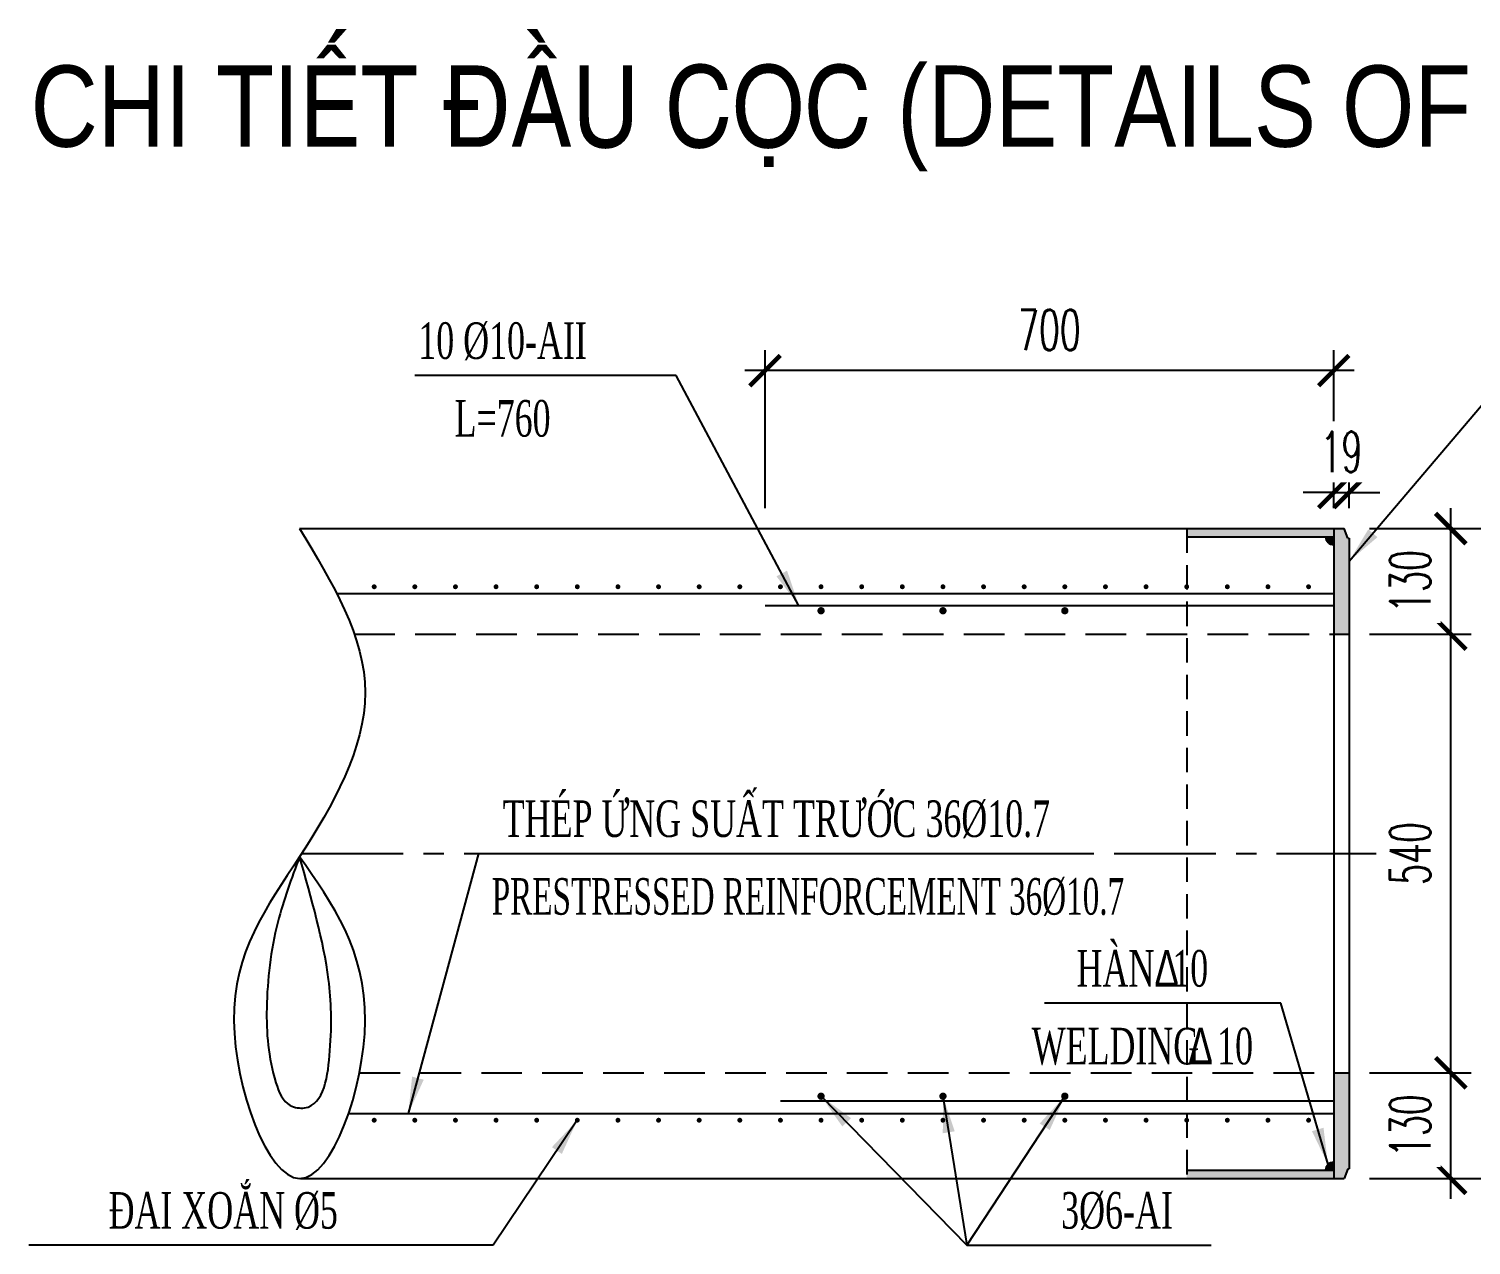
# Model space of a CAD drawing. Extents: x -687 to 808890, y -259 to 107959.
# Drawn here: x 768259 to 770034, y 73767 to 75264 of the extents above; entities that cross this region are included whole.
import ezdxf
from ezdxf.enums import TextEntityAlignment as Align

# ---------------------------------------------------------------- set-up
doc = ezdxf.new("R2010")
doc.units = 0
doc.header["$MEASUREMENT"] = 0
doc.header["$PDMODE"] = 3
doc.linetypes.add('CENTER', pattern=[2, 1.25, -0.25, 0.25, -0.25])
doc.linetypes.add('HIDDEN', pattern=[0.375, 0.25, -0.125])
doc.layers.get('0').update_dxf_attribs({"color": 3, "linetype": 'CONTINUOUS'})
doc.layers.get('DEFPOINTS').update_dxf_attribs({"linetype": 'CONTINUOUS'})
for name, color, linetype in [('Han', 7, 'CONTINUOUS'), ('Hatch', 5, 'CONTINUOUS'), ('Kich thuoc', 4, 'CONTINUOUS'), ('Net vang', 2, 'CONTINUOUS'), ('Text', 3, 'CONTINUOUS'), ('Thep chu', 1, 'CONTINUOUS'), ('Thep dai', 6, 'CONTINUOUS'), ('Tim', 8, 'CENTER')]:
    doc.layers.add(name, color=color, linetype=linetype)
doc.styles.add('Kichthuoc', font='romans.shx', dxfattribs={"width": 0.6})
doc.styles.get("Standard").update_dxf_attribs({"font": 'vntimeh.shx', "width": 0.65})
doc.styles.add('SYMBOL', font='greeks.shx', dxfattribs={"width": 0.8})
doc.styles.add('Ten', font='Vharialn.ttf')
doc.dimstyles.new('Dim 250', dxfattribs={"dimscale": 250, "dimtxt": 0.2, "dimasz": 0.15, "dimexe": 0.1, "dimexo": 0.1, "dimgap": 0.1, "dimtad": 1, "dimdec": 0, "dimlfac": -1, "dimzin": 0, "dimdsep": 46, "dimtxsty": 'Kichthuoc', "dimblk": 'ARCHTICK', "dimcen": 0.1, "dimdle": 0.1, "dimclrd": 4, "dimclre": 4, "dimclrt": 3, "dimadec": 0, "dimazin": 0, "dimtfac": 1, "dimtdec": 0, "dimtix": 1, "dimtmove": 2, "dimatfit": 3, "dimfxl": 1, "dimtfill": 1, "dimtolj": 1, "dimtzin": 0, "dimarcsym": 0})
doc.dimstyles.new('Le 250', dxfattribs={"dimscale": 250, "dimtxt": 0.22, "dimasz": 0.18, "dimexe": 0.1, "dimexo": 0.2, "dimgap": 0.1, "dimtad": 1, "dimdec": 0, "dimzin": 0, "dimdsep": 46, "dimtxsty": 'Kichthuoc', "dimblk": 'ARCHTICK', "dimcen": 0, "dimdle": 0.1, "dimclrd": 2, "dimclre": 2, "dimclrt": 256, "dimadec": 0, "dimazin": 0, "dimtfac": 1, "dimtdec": 0, "dimtix": 1, "dimtmove": 2, "dimatfit": 3, "dimfxl": 1, "dimtolj": 1, "dimtzin": 0, "dimarcsym": 0})

# ---------------------------------------------------------------- blocks, each defined once
blk = doc.blocks.new('_ArchTick')
at = {"color": 0, "linetype": 'ByBlock', "const_width": 0.15}
blk.add_lwpolyline([(-0.5, -0.5), (0.5, 0.5)], dxfattribs=at)
blk = doc.blocks.new('*D158')
at = {"layer": 'DEFPOINTS', "color": 0}
for p in [(769165.3972021494, 74843.60321709665), (769165.3972021494, 74649.18578815892), (769865.3972021491, 74649.18578815892)]:
    blk.add_point(p, dxfattribs=at)
at = {"layer": 'Kich thuoc', "color": 4, "lineweight": -2}
for p, q in [((769165.3972021494, 74674.18578815894), (769165.3972021494, 74868.60321709665)), ((769865.3972021491, 74674.18578815894), (769865.3972021491, 74868.60321709665)), ((769890.397202149, 74843.60321709665), (769140.3972021494, 74843.60321709665))]:
    blk.add_line(p, q, dxfattribs=at)
at = {"layer": 'Kich thuoc', "color": 4, "lineweight": -2, "xscale": 37.5, "yscale": 37.5, "zscale": 37.5, "rotation": 180}
blk.add_blockref('_ArchTick', (769165.3972021494, 74843.60321709665), dxfattribs=at)
at = {"layer": 'Kich thuoc', "color": 4, "lineweight": -2, "xscale": 37.5, "yscale": 37.5, "zscale": 37.5}
blk.add_blockref('_ArchTick', (769865.3972021491, 74843.60321709665), dxfattribs=at)
at = {"layer": 'Kich thuoc', "color": 3, "insert": (769515.3972021491, 74893.60321709665), "char_height": 50, "attachment_point": 5, "style": 'Kichthuoc', "bg_fill": 3, "box_fill_scale": 1.25, "bg_fill_color": 9, "bg_fill_true_color": 13158600, "bg_fill_transparency": 8319748}
blk.add_mtext('\\A1;700', dxfattribs=at)
blk = doc.blocks.new('*D159')
at = {"layer": 'DEFPOINTS', "color": 0}
for p in [(769884.3972021491, 74693.60321709665), (769865.3972021491, 74649.18578815892), (769884.3972021491, 74649.18578815895)]:
    blk.add_point(p, dxfattribs=at)
at = {"layer": 'Kich thuoc', "color": 4, "lineweight": -2}
for p, q in [((769865.3972021491, 74674.18578815894), (769865.3972021491, 74718.60321709665)), ((769884.3972021491, 74674.18578815895), (769884.3972021491, 74718.60321709665)), ((769865.3972021491, 74693.60321709665), (769827.8972021491, 74693.60321709665)), ((769865.3972021491, 74693.60321709665), (769884.3972021491, 74693.60321709665)), ((769884.3972021491, 74693.60321709665), (769921.8972021491, 74693.60321709665))]:
    blk.add_line(p, q, dxfattribs=at)
at = {"layer": 'Kich thuoc', "color": 4, "lineweight": -2, "xscale": 37.5, "yscale": 37.5, "zscale": 37.5}
blk.add_blockref('_ArchTick', (769865.3972021491, 74693.60321709665), dxfattribs=at)
at = {"layer": 'Kich thuoc', "color": 4, "lineweight": -2, "xscale": 37.5, "yscale": 37.5, "zscale": 37.5, "rotation": 180}
blk.add_blockref('_ArchTick', (769884.3972021491, 74693.60321709665), dxfattribs=at)
at = {"layer": 'Kich thuoc', "color": 3, "insert": (769874.8972021491, 74743.60321709665), "char_height": 50, "attachment_point": 5, "style": 'Kichthuoc', "bg_fill": 3, "box_fill_scale": 1.25, "bg_fill_color": 9, "bg_fill_true_color": 13158600, "bg_fill_transparency": 11732736}
blk.add_mtext('\\A1;19', dxfattribs=at)
blk = doc.blocks.new('*D160')
at = {"layer": 'DEFPOINTS', "color": 0}
for p in [(769884.3972021491, 73979.1857881589), (770009.409066444, 73979.1857881589), (769884.3972021491, 73849.18578814891)]:
    blk.add_point(p, dxfattribs=at)
at = {"layer": 'Kich thuoc', "color": 4, "lineweight": -2}
for p, q in [((770009.409066444, 73824.18578814891), (770009.409066444, 74004.1857881589)), ((769909.3972021493, 73979.1857881589), (770034.409066444, 73979.1857881589)), ((769909.3972021493, 73849.18578814891), (770034.409066444, 73849.18578814891))]:
    blk.add_line(p, q, dxfattribs=at)
at = {"layer": 'Kich thuoc', "color": 4, "lineweight": -2, "xscale": 37.5, "yscale": 37.5, "zscale": 37.5}
for p, rotation in [((770009.409066444, 73979.1857881589), 90), ((770009.409066444, 73849.18578814891), 270)]:
    blk.add_blockref('_ArchTick', p, dxfattribs=dict(at, rotation=rotation))
at = {"layer": 'Kich thuoc', "color": 3, "insert": (769959.409066444, 73914.18578815403), "char_height": 50, "attachment_point": 5, "rotation": 90, "style": 'Kichthuoc', "bg_fill": 3, "box_fill_scale": 1.25, "bg_fill_color": 9, "bg_fill_true_color": 13158600, "bg_fill_transparency": 11732736}
blk.add_mtext('\\A1;130', dxfattribs=at)
blk = doc.blocks.new('*D161')
at = {"layer": 'DEFPOINTS', "color": 0}
for p in [(769884.3972021491, 74649.18578815891), (769884.3972021491, 73849.18578814891), (770159.409066444, 73849.18578814891)]:
    blk.add_point(p, dxfattribs=at)
at = {"layer": 'Kich thuoc', "color": 4, "lineweight": -2}
for p, q in [((770159.409066444, 74674.18578815891), (770159.409066444, 73824.18578814891)), ((769909.3972021493, 74649.18578815891), (770184.409066444, 74649.18578815891)), ((769909.3972021493, 73849.18578814891), (770184.409066444, 73849.18578814891))]:
    blk.add_line(p, q, dxfattribs=at)
at = {"layer": 'Kich thuoc', "color": 4, "lineweight": -2, "xscale": 37.5, "yscale": 37.5, "zscale": 37.5}
for p, rotation in [((770159.409066444, 74649.18578815891), 90), ((770159.409066444, 73849.18578814891), 270)]:
    blk.add_blockref('_ArchTick', p, dxfattribs=dict(at, rotation=rotation))
at = {"layer": 'Kich thuoc', "color": 3, "insert": (770109.409066444, 74249.18578815403), "char_height": 50, "attachment_point": 5, "rotation": 90, "style": 'Kichthuoc', "bg_fill": 3, "box_fill_scale": 1.25, "bg_fill_color": 9, "bg_fill_true_color": 13158600, "bg_fill_transparency": 11732736}
blk.add_mtext('\\A1;800', dxfattribs=at)
blk = doc.blocks.new('*D162')
at = {"layer": 'DEFPOINTS', "color": 0}
for p in [(769884.3972021491, 74519.18578815891), (770009.409066444, 74519.18578815891), (769884.3972021491, 73979.1857881589)]:
    blk.add_point(p, dxfattribs=at)
at = {"layer": 'Kich thuoc', "color": 4, "lineweight": -2}
for p, q in [((770009.409066444, 73954.1857881589), (770009.409066444, 74544.18578815891)), ((769909.3972021493, 74519.18578815891), (770034.409066444, 74519.18578815891)), ((769909.3972021493, 73979.1857881589), (770034.409066444, 73979.1857881589))]:
    blk.add_line(p, q, dxfattribs=at)
at = {"layer": 'Kich thuoc', "color": 4, "lineweight": -2, "xscale": 37.5, "yscale": 37.5, "zscale": 37.5}
for p, rotation in [((770009.409066444, 74519.18578815891), 90), ((770009.409066444, 73979.1857881589), 270)]:
    blk.add_blockref('_ArchTick', p, dxfattribs=dict(at, rotation=rotation))
at = {"layer": 'Kich thuoc', "color": 3, "insert": (769959.409066444, 74249.18578815904), "char_height": 50, "attachment_point": 5, "rotation": 90, "style": 'Kichthuoc', "bg_fill": 3, "box_fill_scale": 1.25, "bg_fill_color": 9, "bg_fill_true_color": 13158600, "bg_fill_transparency": 11732736}
blk.add_mtext('\\A1;540', dxfattribs=at)
blk = doc.blocks.new('*D163')
at = {"layer": 'DEFPOINTS', "color": 0}
for p in [(769884.3972021491, 74649.1857881589), (770009.409066444, 74649.1857881589), (769884.3972021491, 74519.18578815891)]:
    blk.add_point(p, dxfattribs=at)
at = {"layer": 'Kich thuoc', "color": 4, "lineweight": -2}
for p, q in [((770009.409066444, 74494.1857881589), (770009.409066444, 74674.1857881589)), ((769909.3972021493, 74649.1857881589), (770034.409066444, 74649.1857881589)), ((769909.3972021493, 74519.18578815891), (770034.409066444, 74519.18578815891))]:
    blk.add_line(p, q, dxfattribs=at)
at = {"layer": 'Kich thuoc', "color": 4, "lineweight": -2, "xscale": 37.5, "yscale": 37.5, "zscale": 37.5}
for p, rotation in [((770009.409066444, 74649.1857881589), 90), ((770009.409066444, 74519.18578815891), 270)]:
    blk.add_blockref('_ArchTick', p, dxfattribs=dict(at, rotation=rotation))
at = {"layer": 'Kich thuoc', "color": 3, "insert": (769959.409066444, 74584.18578815904), "char_height": 50, "attachment_point": 5, "rotation": 90, "style": 'Kichthuoc', "bg_fill": 3, "box_fill_scale": 1.25, "bg_fill_color": 9, "bg_fill_true_color": 13158600, "bg_fill_transparency": 11732736}
blk.add_mtext('\\A1;130', dxfattribs=at)

msp = doc.modelspace()

# ---------------------------------------------------------------- hatches: boundary and pattern name
at = {"layer": 'Han'}
for points in [[(769865.3972021489, 74639.18578815892), (769855.397202149, 74639.18578815892, 0.4142135623733508), (769865.3972021491, 74629.18578815891)], [(769865.3972021489, 73859.1857881589), (769855.397202149, 73859.1857881589, -0.4142135623733508), (769865.3972021491, 73869.1857881589)]]:
    msp.add_hatch(color=256, dxfattribs=at).paths.add_polyline_path(points)
at = {"layer": 'Hatch'}
h = msp.add_hatch(color=256, dxfattribs=at)
h.paths.add_polyline_path([(769865.3972021491, 74649.18578815892), (769684.3972021491, 74649.18578815892), (769684.3972021493, 74639.18578815894), (769865.3972021491, 74639.18578815895)])
h.paths.add_polyline_path([(769884.3972021491, 74637.18578815892), (769882.5972021492, 74637.18578815895), (769878.3972021491, 74649.18578815892), (769865.3972021491, 74649.18578815892), (769865.3972021491, 74519.18578815892), (769884.3972021491, 74519.18578815892)])
h = msp.add_hatch(color=256, dxfattribs=at)
h.paths.add_polyline_path([(769884.3972021491, 73979.18578815894), (769865.3972021493, 73979.18578815892), (769865.3972021491, 73849.18578815894), (769878.3972021491, 73849.18578815892), (769882.5972021488, 73861.18578815892), (769884.3972021491, 73861.1857881589)])
h.paths.add_polyline_path([(769865.3972021491, 73859.18578815891), (769684.3972021491, 73859.18578815891), (769684.3972021494, 73849.18578815895), (769865.3972021491, 73849.18578815892)])

# ---------------------------------------------------------------- linework, layer by layer
for p, q in [((769684.3972021493, 74639.18578815895), (769865.3972021491, 74639.18578815895)), ((769684.3972021493, 73859.18578815894), (769865.3972021491, 73859.18578815892))]:
    msp.add_line(p, q)
at = {"const_width": 4.5}
for points in [[(769232.1472021494, 74547.99062639725, 1), (769236.6472021494, 74547.99062639725, 0.9999999999999998)], [(769382.1472021494, 74547.99062639722, 1), (769386.6472021494, 74547.99062639722, 0.9999999999999998)], [(769532.1472021494, 74547.99062639721, 1), (769536.6472021494, 74547.9906263972, 0.9999999999999998)], [(769232.1472021493, 73950.38094992068, -1), (769236.6472021493, 73950.38094992068, -0.9999999999999998)], [(769382.1472021493, 73950.38094992067, -1), (769386.6472021493, 73950.38094992067, -0.9999999999999998)], [(769532.1472021493, 73950.38094992065, -1), (769536.6472021493, 73950.38094992065, -0.9999999999999998)]]:
    msp.add_lwpolyline(points, format="xyb", close=True, dxfattribs=at)
at = {"layer": 'Han'}
for centre, start, end in [((769865.3972021491, 74639.18578815895), 180, 270), ((769865.3972021491, 73859.18578815892), 90, 180)]:
    msp.add_arc(centre, 10, start, end, dxfattribs=at)
at = {"layer": 'Hatch', "linetype": 'HIDDEN', "ltscale": 120}
msp.add_line((769684.3972021491, 74649.18578815892), (769684.3972021493, 73849.18578815894), dxfattribs=at)
at = {"layer": 'Net vang'}
for points, knots in [([(768592.5397505241, 74649.18578815892), (768632.9027672186, 74582.54492154288), (768713.6288006076, 74449.26318831078), (768592.9609384856, 74236.93271681256), (768471.1477341682, 74076.0586040978), (768592.7694190039, 73738.1828231156), (768713.7016279241, 74074.11706246626), (768633.3917924722, 74187.51918854269), (768592.5397505241, 74245.20463124584)], [0, 0, 0, 0, 217.5505108953551, 435.1010217907101, 652.6515326849898, 862.8817420600491, 1073.007423085101, 1290.55793398011, 1290.55793398011, 1290.55793398011, 1290.55793398011]), ([(768592.5397505243, 74245.20463124584), (768607.2945397298, 74193.7029493581), (768630.3889633062, 74113.09172273509), (768633.1642952429, 74017.94961182939), (768621.9981007972, 73931.02365567308), (768573.880729739, 73938.10446335113), (768554.4520308481, 73987.95458360479), (768549.1114732504, 74062.6877240623), (768560.3943501734, 74158.75445039378), (768582.6497400508, 74218.60694744879), (768592.5397505243, 74245.20463124584)], [0, 0, 0, 0, 155.255888852482, 243.0089112065525, 319.9622425325021, 337.7672490476618, 370.8353488051204, 463.4244313389114, 569.8042817260041, 654.8884348387343, 654.8884348387343, 654.8884348387343, 654.8884348387343])]:
    msp.add_open_spline(points, degree=3, knots=knots, dxfattribs=at)
at = {"layer": 'Thep chu'}
for p, q in [((768638.3452708118, 74569.18578815892), (769865.3972021491, 74569.18578815892)), ((768652.974979704, 73929.18578815894), (769865.3972021491, 73929.18578815894))]:
    msp.add_line(p, q, dxfattribs=at)
at = {"layer": 'Thep dai'}
for p, q in [((769865.3972021491, 74554.18578815895), (769165.3972021493, 74554.18578815897)), ((769865.3972021491, 73944.18578815892), (769184.3972021491, 73944.18578815892))]:
    msp.add_line(p, q, dxfattribs=at)
at = {"layer": 'Thep dai', "const_width": 3}
for points in [[(768682.8972021493, 74577.53578815894, 1), (768685.8972021493, 74577.53578815894, 0.9999999999999998)], [(768732.8972021493, 74577.53578815894, 1), (768735.8972021494, 74577.53578815894, 0.9999999999999998)], [(768782.8972021494, 74577.53578815894, 1), (768785.8972021493, 74577.53578815894, 0.9999999999999998)], [(768832.8972021493, 74577.53578815894, 1), (768835.8972021493, 74577.53578815894, 0.9999999999999998)], [(768882.8972021493, 74577.53578815894, 1), (768885.8972021491, 74577.53578815894, 0.9999999999999998)], [(768932.8972021491, 74577.53578815894, 1), (768935.8972021493, 74577.53578815894, 0.9999999999999998)], [(768982.8972021493, 74577.53578815894, 1), (768985.8972021493, 74577.53578815894, 0.9999999999999998)], [(769032.8972021493, 74577.53578815894, 1), (769035.8972021491, 74577.53578815894, 0.9999999999999998)], [(769082.8972021491, 74577.53578815894, 1), (769085.8972021493, 74577.53578815894, 0.9999999999999998)], [(769132.8972021493, 74577.53578815894, 1), (769135.8972021493, 74577.53578815894, 0.9999999999999998)], [(769182.8972021493, 74577.53578815894, 1), (769185.8972021491, 74577.53578815894, 0.9999999999999998)], [(769232.8972021491, 74577.53578815894, 1), (769235.8972021493, 74577.53578815894, 0.9999999999999998)], [(769282.8972021493, 74577.53578815894, 1), (769285.8972021493, 74577.53578815894, 0.9999999999999998)], [(769332.8972021493, 74577.53578815894, 1), (769335.8972021491, 74577.53578815894, 0.9999999999999998)], [(769382.8972021491, 74577.53578815894, 1), (769385.8972021494, 74577.53578815894, 0.9999999999999998)], [(769432.8972021494, 74577.53578815894, 1), (769435.8972021493, 74577.53578815894, 0.9999999999999998)], [(769482.8972021493, 74577.53578815894, 1), (769485.8972021491, 74577.53578815894, 0.9999999999999998)], [(769532.8972021491, 74577.53578815894, 1), (769535.8972021494, 74577.53578815894, 0.9999999999999998)], [(769582.8972021494, 74577.53578815894, 1), (769585.8972021493, 74577.53578815894, 0.9999999999999998)], [(769632.8972021493, 74577.53578815894, 1), (769635.8972021491, 74577.53578815894, 0.9999999999999998)], [(769682.8972021491, 74577.53578815894, 1), (769685.8972021494, 74577.53578815894, 0.9999999999999998)], [(769732.8972021494, 74577.53578815894, 1), (769735.8972021493, 74577.53578815894, 0.9999999999999998)], [(769782.8972021493, 74577.53578815894, 1), (769785.8972021491, 74577.53578815894, 0.9999999999999998)], [(769832.8972021491, 74577.53578815894, 1), (769835.8972021494, 74577.53578815894, 0.9999999999999998)], [(768682.8972021493, 73920.83578815896, -1), (768685.8972021493, 73920.83578815896, -0.9999999999999998)], [(768732.8972021493, 73920.83578815896, -1), (768735.8972021494, 73920.83578815896, -0.9999999999999998)], [(768782.8972021494, 73920.83578815896, -1), (768785.8972021493, 73920.83578815896, -0.9999999999999998)], [(768832.8972021493, 73920.83578815896, -1), (768835.8972021493, 73920.83578815896, -0.9999999999999998)], [(768882.8972021493, 73920.83578815895, -1), (768885.8972021491, 73920.83578815895, -0.9999999999999998)], [(768932.8972021491, 73920.83578815895, -1), (768935.8972021493, 73920.83578815895, -0.9999999999999998)], [(768982.8972021493, 73920.83578815895, -1), (768985.8972021493, 73920.83578815893, -0.9999999999999998)], [(769032.8972021493, 73920.83578815893, -1), (769035.8972021491, 73920.83578815893, -0.9999999999999998)], [(769082.8972021491, 73920.83578815893, -1), (769085.8972021493, 73920.83578815893, -0.9999999999999998)], [(769132.8972021493, 73920.83578815893, -1), (769135.8972021493, 73920.83578815893, -0.9999999999999998)], [(769182.8972021493, 73920.83578815893, -1), (769185.8972021491, 73920.83578815893, -0.9999999999999998)], [(769232.8972021491, 73920.83578815892, -1), (769235.8972021493, 73920.83578815892, -0.9999999999999998)], [(769282.8972021493, 73920.83578815892, -1), (769285.8972021493, 73920.83578815892, -0.9999999999999998)], [(769332.8972021493, 73920.8357881589, -1), (769335.8972021491, 73920.8357881589, -0.9999999999999998)], [(769382.8972021491, 73920.8357881589, -1), (769385.8972021494, 73920.8357881589, -0.9999999999999998)], [(769432.8972021494, 73920.8357881589, -1), (769435.8972021493, 73920.8357881589, -0.9999999999999998)], [(769482.8972021493, 73920.8357881589, -1), (769485.8972021491, 73920.8357881589, -0.9999999999999998)], [(769532.8972021491, 73920.8357881589, -1), (769535.8972021494, 73920.8357881589, -0.9999999999999998)], [(769582.8972021494, 73920.8357881589, -1), (769585.8972021493, 73920.8357881589, -0.9999999999999998)], [(769632.8972021493, 73920.8357881589, -1), (769635.8972021491, 73920.8357881589, -0.9999999999999998)], [(769682.8972021491, 73920.83578815887, -1), (769685.8972021494, 73920.83578815887, -0.9999999999999998)], [(769732.8972021494, 73920.83578815887, -1), (769735.8972021493, 73920.83578815887, -0.9999999999999998)], [(769782.8972021493, 73920.83578815887, -1), (769785.8972021491, 73920.83578815887, -0.9999999999999998)], [(769832.8972021491, 73920.83578815887, -1), (769835.8972021494, 73920.83578815887, -0.9999999999999998)]]:
    msp.add_lwpolyline(points, format="xyb", close=True, dxfattribs=at)

# ---------------------------------------------------------------- texts
at = {"layer": 'Text', "color": 3, "style": 'Ten'}
msp.add_text('Chi tiÕt ®Çu cäc (details of pile head)', height=100, dxfattribs=at).set_placement((769482.1743324148, 75119.22005810234), align=Align.CENTER)
at = {"layer": 'Text'}
for s, width, p in [('10 %%C10-aii', 0.65, (768842.3935339177, 74858.02926217382)), ('l=760', 0.65, (768842.3935339177, 74762.36890992813)), ('thÐp øng suÊt tr\xadíc 36%%c10.7', 0.65, (769179.4834178807, 74269.54412992563)), ('prestressed reinforcement 36%%c10.7', 0.6, (769218.2615801977, 74173.88377767995)), ('hµn  10', 0.65, (769629.8613687485, 74085.27354686204)), ('welding  10', 0.65, (769629.8613687485, 73989.61319461637)), ('®ai xo¾n %%C5', 0.65, (768498.6380766073, 73787.39206622522)), ('3%%C6-ai', 0.65, (769598.616637026, 73787.39206622523))]:
    msp.add_text(s, height=45, dxfattribs=dict(at, width=width)).set_placement(p, align=Align.CENTER)
at = {"layer": 'Text', "style": 'SYMBOL', "width": 0.75}
for p in [(769644.7047235388, 74085.27354686204), (769686.4371540766, 73989.61319461637)]:
    msp.add_text('D', height=45, dxfattribs=at).set_placement(p)

# ---------------------------------------------------------------- leaders
at = {"layer": 'Kich thuoc'}
for points, override in [([(769207.2190950819, 74554.18578815897), (769056.0164069252, 74837.67092040712), (768734.3730171507, 74837.67092040712)], {"dimtad": 0}), ([(769884.3972021491, 74609.04776401579), (770078.4695671076, 74837.67092040712), (770569.362079814, 74837.67092040712)], {"dimtad": 0}), ([(768726.4317752247, 73929.18578815894), (768813.3222365249, 74249.18578815892), (769559.9292058729, 74249.18578815892)], {"dimtad": 0}), ([(769858.3261343372, 73866.25685597079), (769800.1058634858, 74064.91520509536), (769509.2740986355, 74064.91520509536)], {"dimtad": 0}), ([(769234.3972021493, 73950.38094992068), (769413.9122924356, 73767.03372445854), (769714.3346380045, 73767.03372445854)], {"dimgap": 0.1, "dimtad": 0}), ([(769384.3972021493, 73950.38094992067), (769413.9122924356, 73767.03372445854)], {"dimtad": 0}), ([(769534.3972021493, 73950.38094992065), (769413.9122924356, 73767.03372445854)], {"dimtad": 0}), ([(768934.3972021493, 73920.83578815895), (768830.8060090228, 73767.03372445854), (768259.3778897973, 73767.03372445854)], {"dimgap": 0.1, "dimtad": 0})]:
    msp.add_leader(points, dimstyle='Le 250', override=override, dxfattribs=at)

# ---------------------------------------------------------------- next in the draw order: dimensions: what is measured, and where the dimension line sits
dim = msp.add_linear_dim(base=(769165.3972021494, 74843.60321709665), p1=(769865.3972021491, 74649.18578815892), p2=(769165.3972021494, 74649.18578815892), dimstyle='Dim 250', dxfattribs=at)
dim.commit()
dim.dimension.update_dxf_attribs({"geometry": '*D158', "text_midpoint": (769515.3972021491, 74893.60321709665)})
dim = msp.add_linear_dim(base=(770009.409066444, 73979.1857881589), p1=(769884.3972021491, 73849.18578814896), p2=(769884.3972021491, 73979.18578815894), angle=90, dimstyle='Dim 250', dxfattribs=at)
dim.commit()
dim.dimension.update_dxf_attribs({"geometry": '*D160', "text_midpoint": (769959.409066444, 73914.18578815403)})

# ---------------------------------------------------------------- next in the draw order: dimensions: what is measured, and where the dimension line sits
dim = msp.add_linear_dim(base=(769884.3972021491, 74693.60321709665), p1=(769865.3972021491, 74649.18578815892), p2=(769884.3972021491, 74649.18578815895), dimstyle='Dim 250', dxfattribs=at)
dim.commit()
dim.dimension.update_dxf_attribs({"geometry": '*D159', "text_midpoint": (769874.8972021491, 74743.60321709665)})

# ---------------------------------------------------------------- next in the draw order: linework, layer by layer
msp.add_line((769865.3972021491, 74649.18578815892), (769865.3972021491, 73849.18578815894))

# ---------------------------------------------------------------- next in the draw order: dimensions: what is measured, and where the dimension line sits
dim = msp.add_linear_dim(base=(770159.409066444, 73849.18578814891), p1=(769884.3972021491, 74649.18578815895), p2=(769884.3972021491, 73849.18578814896), angle=90, dimstyle='Dim 250', dxfattribs=at)
dim.commit()
dim.dimension.update_dxf_attribs({"geometry": '*D161', "text_midpoint": (770109.409066444, 74249.18578815403)})

# ---------------------------------------------------------------- next in the draw order: linework, layer by layer
for p, q in [((768593.518880449, 73849.19668246839), (769878.3972021494, 73849.18578815894)), ((769882.5972021491, 73861.18578815894), (769878.3972021491, 73849.18578815894)), ((769882.5972021491, 73861.18578815894), (769884.3972021491, 73861.18578815894))]:
    msp.add_line(p, q)

# ---------------------------------------------------------------- next in the draw order: dimensions: what is measured, and where the dimension line sits
dim = msp.add_linear_dim(base=(770009.409066444, 74519.18578815891), p1=(769884.3972021491, 73979.18578815894), p2=(769884.3972021491, 74519.18578815895), angle=90, dimstyle='Dim 250', dxfattribs=at)
dim.commit()
dim.dimension.update_dxf_attribs({"geometry": '*D162', "text_midpoint": (769959.409066444, 74249.18578815904)})

# ---------------------------------------------------------------- next in the draw order: linework, layer by layer
at = {"layer": 'Net vang', "linetype": 'HIDDEN', "ltscale": 200}
msp.add_line((768666.3062599362, 73979.18578815894), (769884.3972021491, 73979.18578815894), dxfattribs=at)
at = {"layer": 'Tim', "ltscale": 100}
msp.add_line((768595.120382766, 74249.18578815892), (769917.7424856485, 74249.18578815892), dxfattribs=at)

# ---------------------------------------------------------------- next in the draw order: dimensions: what is measured, and where the dimension line sits
at = {"layer": 'Kich thuoc'}
dim = msp.add_linear_dim(base=(770009.409066444, 74649.1857881589), p1=(769884.3972021491, 74519.18578815895), p2=(769884.3972021491, 74649.18578815892), angle=90, dimstyle='Dim 250', dxfattribs=at)
dim.commit()
dim.dimension.update_dxf_attribs({"geometry": '*D163', "text_midpoint": (769959.409066444, 74584.18578815904)})

# ---------------------------------------------------------------- next in the draw order: linework, layer by layer
for p, q in [((768592.5397505241, 74649.18578815892), (769878.3972021491, 74649.18578815892)), ((769882.5972021491, 74637.18578815892), (769878.3972021491, 74649.18578815892)), ((769882.5972021491, 74637.18578815892), (769884.3972021491, 74637.18578815892)), ((769884.3972021491, 74637.18578815892), (769884.3972021491, 73861.18578815894))]:
    msp.add_line(p, q)
at = {"layer": 'Net vang', "linetype": 'HIDDEN', "ltscale": 200}
msp.add_line((768660.0027626454, 74519.18578815895), (769884.3972021491, 74519.18578815895), dxfattribs=at)

doc.saveas('drawing.dxf')
